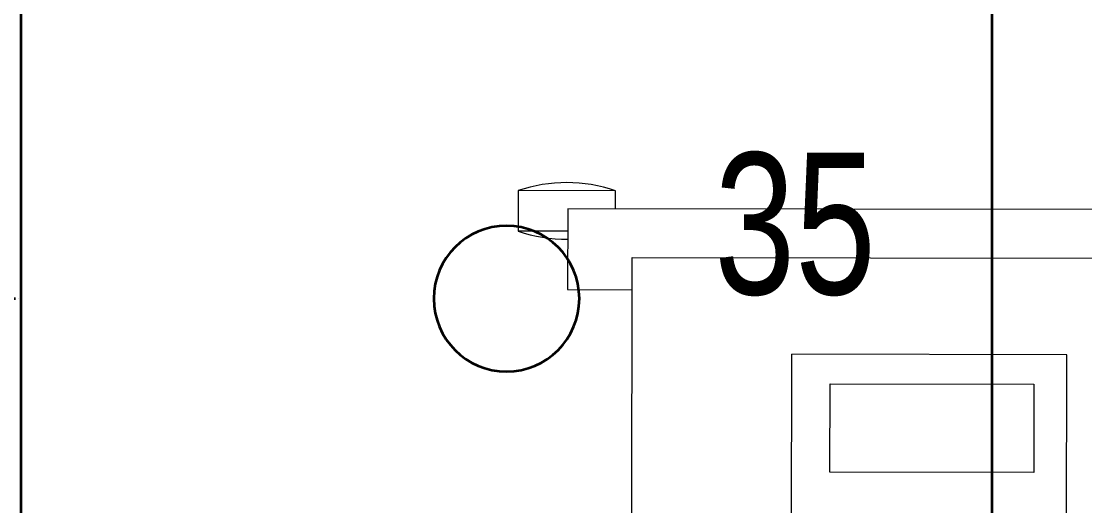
# Model space of a CAD drawing. Extents: x -12260 to 184725, y -29287 to 19916.
# Drawn here: x 37376 to 38033, y -6038 to -5739 of the extents above; entities that cross this region are included whole.
import ezdxf
from ezdxf.enums import TextEntityAlignment as Align

# ---------------------------------------------------------------- set-up
doc = ezdxf.new("R2010")
doc.units = 0
doc.header["$LTSCALE"] = 0.25
doc.linetypes.add('DASHDOT', pattern=[25.4, 12.7, -6.35, 0, -6.35])
for name, color, linetype, lineweight in [('01-First Floor-FUR$0$72_EGR_EQP_TAG', 142, 'Continuous', 5), ('01-First Floor-FUR$0$LOADING', 253, 'Continuous', 5), ('01-First Floor-FUR$0$TME-MEDICAL EQUIPMENT', 42, 'Continuous', 13), ('E-LITE-CIRC-NUMB', 6, 'Continuous', 25), ('E-LITE-CLNG', 150, 'Continuous', 35), ('E-LITE-CLNG-CNDT', 6, 'DASHDOT', 35), ('E-LITE-CTRL', 6, 'Continuous', 25), ('E-LITE-IDEN', 6, 'Continuous', 25)]:
    doc.layers.add(name, color=color, linetype=linetype, lineweight=lineweight)
doc.layers.add('01-First Floor-FUR$0$FALSE CEILING', color=251, linetype='Continuous')
doc.styles.add('01-First Floor-FUR$0$X3G_ENTITY_257CFD', font='swisscl.ttf', dxfattribs={"height": 200})
doc.styles.add('DC_SIMPLEX', font='SIMPLEX.shx', dxfattribs={"width": 0.7})

# ---------------------------------------------------------------- blocks, each defined once
blk = doc.blocks.new('*U24')
blk.add_lwpolyline([(-300, 300), (-300, -300), (300, -300), (300, 300)], close=True)
blk.add_circle((0, 0), 45)
at = {"layer": 'E-LITE-CIRC-NUMB', "style": 'DC_SIMPLEX', "width": 0.7, "flags": 8}
blk.add_attdef('CIRCUIT', text='', height=200, rotation=0, dxfattribs=at).set_placement((-473.9, 300), align=Align.RIGHT)
at = {"layer": 'E-LITE-CTRL', "style": 'DC_SIMPLEX', "width": 0.7, "flags": 8}
blk.add_attdef('CONTROL', (1118.9, -935), '', height=200, rotation=360, dxfattribs=at)
at = {"layer": 'E-LITE-IDEN', "style": 'DC_SIMPLEX', "width": 0.7, "flags": 8}
blk.add_attdef('TYPE', (460.41, 457.65), '', height=200, rotation=360, dxfattribs=at)
blk = doc.blocks.new('01-First Floor-FUR$0$workstation')
at = {"layer": '01-First Floor-FUR$0$LOADING'}
for p, q in [((2854.35, -994.87, 0), (2854.249, -1055.87, 0)), ((2827.457, -1004.855, 0), (2827.383, -1049.855, 0)), ((2844.457, -1004.883, 0), (2844.383, -1049.883, 0)), ((2829.429, -1048.04, 0), (2829.438, -1042.588, 0)), ((2829.438, -1042.588, 0), (2842.037, -1042.609, 0)), ((2842.037, -1042.609, 0), (2842.028, -1048.061, 0)), ((2842.028, -1048.061, 0), (2829.429, -1048.04, 0)), ((2827.383, -1049.855, 0), (2844.383, -1049.883, 0)), ((2858.252, -1053.877, 0), (2854.252, -1053.87, 0)), ((2858.244, -1058.877, 0), (2858.252, -1053.877, 0)), ((2854.249, -1055.87, 0), (2804.249, -1055.787, 0)), ((2858.246, -1057.488, 0), (2861.304, -1057.493, 0)), ((2861.3, -1059.993, 0), (2861.304, -1057.493, 0)), ((2800.244, -1058.781, 0), (2858.244, -1058.877, 0)), ((2855.3, -1059.983, 0), (2855.301, -1058.872, 0)), ((2855.3, -1059.983, 0), (2861.3, -1059.993, 0))]:
    blk.add_line(p, q, dxfattribs=at)
for centre, start, end in [((2858.289, -1066.238, 0), 70.98047, 90.26174), ((2858.314, -1051.238, 0), 250.98047, 288.82976)]:
    blk.add_arc(centre, 9.25, start, end, dxfattribs=at)
blk = doc.blocks.new('01-First Floor-FUR')
at = {"layer": '01-First Floor-FUR$0$FALSE CEILING', "linetype": 'Continuous'}
for p, q in [((37376, -6810), (37376, -2810)), ((37976, -6810), (37976, -2810))]:
    blk.add_line(p, q, dxfattribs=at)
at = {"layer": '01-First Floor-FUR$0$TME-MEDICAL EQUIPMENT', "xscale": 10, "yscale": 10, "zscale": 10, "rotation": 180}
blk.add_blockref('01-First Floor-FUR$0$workstation', (66296.22, -16443.23, -0.1), dxfattribs=at)
at = {"layer": '01-First Floor-FUR$0$72_EGR_EQP_TAG', "insert": (37854.37, -5819.88, -0.09), "char_height": 87.473, "attachment_point": 2, "style": '01-First Floor-FUR$0$X3G_ENTITY_257CFD'}
blk.add_mtext('35', dxfattribs=at)

msp = doc.modelspace()

# ---------------------------------------------------------------- linework, layer by layer
at = {"layer": 'E-LITE-CLNG-CNDT'}
msp.add_lwpolyline([(36175.99, -5910.01), (37375.99, -5910.01)], dxfattribs=at)

# ---------------------------------------------------------------- block references
at = {"layer": 'E-LITE-CLNG', "xscale": -1}
msp.add_blockref('*U24', (37675.99, -5910.01), dxfattribs=at)
at = {"layer": 'E-LITE-CLNG-CNDT'}
msp.add_blockref('01-First Floor-FUR', (0, 0), dxfattribs=at)

doc.saveas('drawing.dxf')
